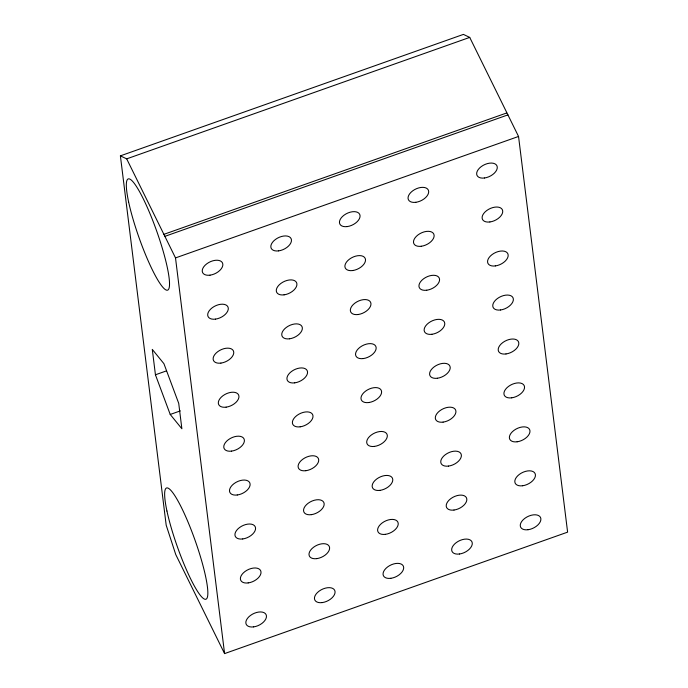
<?xml version="1.0" encoding="UTF-8"?>
<svg xmlns="http://www.w3.org/2000/svg" width="688" height="688" viewBox="0 0 688 688"><rect width="100%" height="100%" fill="white"/><g stroke="black" fill="none" stroke-linecap="round" stroke-linejoin="round"><path stroke-width="1.03" d="M120.391 155.858L463.42 34.4L469.723 37.401L518.546 136.456L567.609 532.142L224.58 653.6L175.75 554.545L166.186 525.159L120.391 155.858L126.687 158.859L175.509 257.914L224.58 653.6M126.687 158.859L469.723 37.401M163.701 234.41L506.738 112.952M164.939 236.328L507.968 114.87M175.509 257.914L518.546 136.456M155.436 374.788L152.289 349.401L163.933 363.694L178.725 403.374L181.873 428.753L170.228 414.46L155.436 374.788L166.539 370.858M170.228 414.46L180.316 410.891M166.943 511.021A58.979 9.417 70.5 0 0 204.284 599.016A58.979 9.417 70.5 0 0 187.506 520.816A58.979 9.417 70.5 0 0 166.943 511.021M128.622 201.945A58.979 9.417 70.5 0 0 165.963 289.94A58.979 9.417 70.5 0 0 149.184 211.741A58.979 9.417 70.5 0 0 128.622 201.945M253.623 626.888A11.06 6.407 -26.1 0 0 266.084 614.608A11.06 6.407 -26.1 0 0 248.755 616.912A11.06 6.407 -26.1 0 0 253.623 626.888M322.225 602.593A11.06 6.407 -26.1 0 0 334.695 590.321A11.06 6.407 -26.1 0 0 317.357 592.626A11.06 6.407 -26.1 0 0 322.225 602.593M390.836 578.307A11.06 6.407 -26.1 0 0 403.297 566.026A11.06 6.407 -26.1 0 0 385.968 568.331A11.06 6.407 -26.1 0 0 390.836 578.307M459.438 554.012A11.06 6.407 -26.1 0 0 471.908 541.74A11.06 6.407 -26.1 0 0 454.57 544.045A11.06 6.407 -26.1 0 0 459.438 554.012M528.049 529.726A11.06 6.407 -26.1 0 0 540.51 517.445A11.06 6.407 -26.1 0 0 523.181 519.75A11.06 6.407 -26.1 0 0 528.049 529.726M522.596 485.762A11.06 6.407 -26.1 0 0 535.058 473.482A11.06 6.407 -26.1 0 0 517.729 475.786A11.06 6.407 -26.1 0 0 522.596 485.762M453.985 510.049A11.06 6.407 -26.1 0 0 466.455 497.777A11.06 6.407 -26.1 0 0 449.118 500.081A11.06 6.407 -26.1 0 0 453.985 510.049M385.383 534.344A11.06 6.407 -26.1 0 0 397.845 522.063A11.06 6.407 -26.1 0 0 380.516 524.368A11.06 6.407 -26.1 0 0 385.383 534.344M316.772 558.63A11.06 6.407 -26.1 0 0 329.242 546.358A11.06 6.407 -26.1 0 0 311.905 548.663A11.06 6.407 -26.1 0 0 316.772 558.63M248.17 582.925A11.06 6.407 -26.1 0 0 260.64 570.644A11.06 6.407 -26.1 0 0 243.303 572.949A11.06 6.407 -26.1 0 0 248.17 582.925M489.882 221.966A11.06 6.407 -26.1 0 0 502.352 209.694A11.06 6.407 -26.1 0 0 485.014 211.999A11.06 6.407 -26.1 0 0 489.882 221.966M284.067 294.842A11.06 6.407 -26.1 0 0 296.537 282.562A11.06 6.407 -26.1 0 0 279.199 284.866A11.06 6.407 -26.1 0 0 284.067 294.842M421.28 246.261A11.06 6.407 -26.1 0 0 433.75 233.98A11.06 6.407 -26.1 0 0 416.412 236.285A11.06 6.407 -26.1 0 0 421.28 246.261M220.908 363.101A11.06 6.407 -26.1 0 0 233.378 350.82A11.06 6.407 -26.1 0 0 216.041 353.125A11.06 6.407 -26.1 0 0 220.908 363.101M352.669 270.547A11.06 6.407 -26.1 0 0 365.139 258.275A11.06 6.407 -26.1 0 0 347.801 260.58A11.06 6.407 -26.1 0 0 352.669 270.547M426.732 290.224A11.06 6.407 -26.1 0 0 439.193 277.952A11.06 6.407 -26.1 0 0 421.864 280.248A11.06 6.407 -26.1 0 0 426.732 290.224M289.519 338.806A11.06 6.407 -26.1 0 0 301.98 326.533A11.06 6.407 -26.1 0 0 284.651 328.838A11.06 6.407 -26.1 0 0 289.519 338.806M215.456 319.129A11.06 6.407 -26.1 0 0 227.926 306.857A11.06 6.407 -26.1 0 0 210.597 309.161A11.06 6.407 -26.1 0 0 215.456 319.129M495.334 265.929A11.06 6.407 -26.1 0 0 507.804 253.657A11.06 6.407 -26.1 0 0 490.467 255.962A11.06 6.407 -26.1 0 0 495.334 265.929M358.121 314.519A11.06 6.407 -26.1 0 0 370.591 302.238A11.06 6.407 -26.1 0 0 353.254 304.543A11.06 6.407 -26.1 0 0 358.121 314.519M415.827 202.298A11.06 6.407 -26.1 0 0 428.297 190.017A11.06 6.407 -26.1 0 0 410.96 192.322A11.06 6.407 -26.1 0 0 415.827 202.298M484.429 178.003A11.06 6.407 -26.1 0 0 496.899 165.731A11.06 6.407 -26.1 0 0 479.57 168.027A11.06 6.407 -26.1 0 0 484.429 178.003M278.614 250.879A11.06 6.407 -26.1 0 0 291.084 238.598A11.06 6.407 -26.1 0 0 273.747 240.903A11.06 6.407 -26.1 0 0 278.614 250.879M210.012 275.166A11.06 6.407 -26.1 0 0 222.473 262.893A11.06 6.407 -26.1 0 0 205.144 265.198A11.06 6.407 -26.1 0 0 210.012 275.166M347.216 226.584A11.06 6.407 -26.1 0 0 359.686 214.312A11.06 6.407 -26.1 0 0 342.357 216.617A11.06 6.407 -26.1 0 0 347.216 226.584M368.768 402.54A11.06 6.407 -26.1 0 0 381.229 390.259A11.06 6.407 -26.1 0 0 363.9 392.564A11.06 6.407 -26.1 0 0 368.768 402.54M231.555 451.122A11.06 6.407 -26.1 0 0 244.016 438.841A11.06 6.407 -26.1 0 0 226.687 441.146A11.06 6.407 -26.1 0 0 231.555 451.122M363.316 358.568A11.06 6.407 -26.1 0 0 375.786 346.296A11.06 6.407 -26.1 0 0 358.448 348.601A11.06 6.407 -26.1 0 0 363.316 358.568M431.918 334.282A11.06 6.407 -26.1 0 0 444.388 322.001A11.06 6.407 -26.1 0 0 427.05 324.306A11.06 6.407 -26.1 0 0 431.918 334.282M500.529 309.987A11.06 6.407 -26.1 0 0 512.99 297.715A11.06 6.407 -26.1 0 0 495.661 300.02A11.06 6.407 -26.1 0 0 500.529 309.987M294.705 382.863A11.06 6.407 -26.1 0 0 307.175 370.591A11.06 6.407 -26.1 0 0 289.837 372.896A11.06 6.407 -26.1 0 0 294.705 382.863M437.37 378.245A11.06 6.407 -26.1 0 0 449.84 365.973A11.06 6.407 -26.1 0 0 432.503 368.278A11.06 6.407 -26.1 0 0 437.37 378.245M505.981 353.959A11.06 6.407 -26.1 0 0 518.442 341.678A11.06 6.407 -26.1 0 0 501.113 343.983A11.06 6.407 -26.1 0 0 505.981 353.959M300.157 426.827A11.06 6.407 -26.1 0 0 312.627 414.554A11.06 6.407 -26.1 0 0 295.29 416.859A11.06 6.407 -26.1 0 0 300.157 426.827M226.103 407.158A11.06 6.407 -26.1 0 0 238.573 394.878A11.06 6.407 -26.1 0 0 221.235 397.182A11.06 6.407 -26.1 0 0 226.103 407.158M379.931 490.372A11.06 6.407 -26.1 0 0 392.401 478.1A11.06 6.407 -26.1 0 0 375.063 480.405A11.06 6.407 -26.1 0 0 379.931 490.372M448.533 466.086A11.06 6.407 -26.1 0 0 461.003 453.805A11.06 6.407 -26.1 0 0 443.665 456.11A11.06 6.407 -26.1 0 0 448.533 466.086M311.32 514.667A11.06 6.407 -26.1 0 0 323.79 502.386A11.06 6.407 -26.1 0 0 306.461 504.691A11.06 6.407 -26.1 0 0 311.32 514.667M517.144 441.791A11.06 6.407 -26.1 0 0 529.605 429.518A11.06 6.407 -26.1 0 0 512.276 431.823A11.06 6.407 -26.1 0 0 517.144 441.791M237.265 494.99A11.06 6.407 -26.1 0 0 249.735 482.718A11.06 6.407 -26.1 0 0 232.398 485.023A11.06 6.407 -26.1 0 0 237.265 494.99M305.868 470.704A11.06 6.407 -26.1 0 0 318.338 458.423A11.06 6.407 -26.1 0 0 301.009 460.728A11.06 6.407 -26.1 0 0 305.868 470.704M511.691 397.827A11.06 6.407 -26.1 0 0 524.161 385.555A11.06 6.407 -26.1 0 0 506.824 387.86A11.06 6.407 -26.1 0 0 511.691 397.827M443.081 422.122A11.06 6.407 -26.1 0 0 455.551 409.842A11.06 6.407 -26.1 0 0 438.222 412.146A11.06 6.407 -26.1 0 0 443.081 422.122M374.478 446.409A11.06 6.407 -26.1 0 0 386.948 434.137A11.06 6.407 -26.1 0 0 369.611 436.441A11.06 6.407 -26.1 0 0 374.478 446.409M242.718 538.962A11.06 6.407 -26.1 0 0 255.188 526.681A11.06 6.407 -26.1 0 0 237.85 528.986A11.06 6.407 -26.1 0 0 242.718 538.962"/></g></svg>
